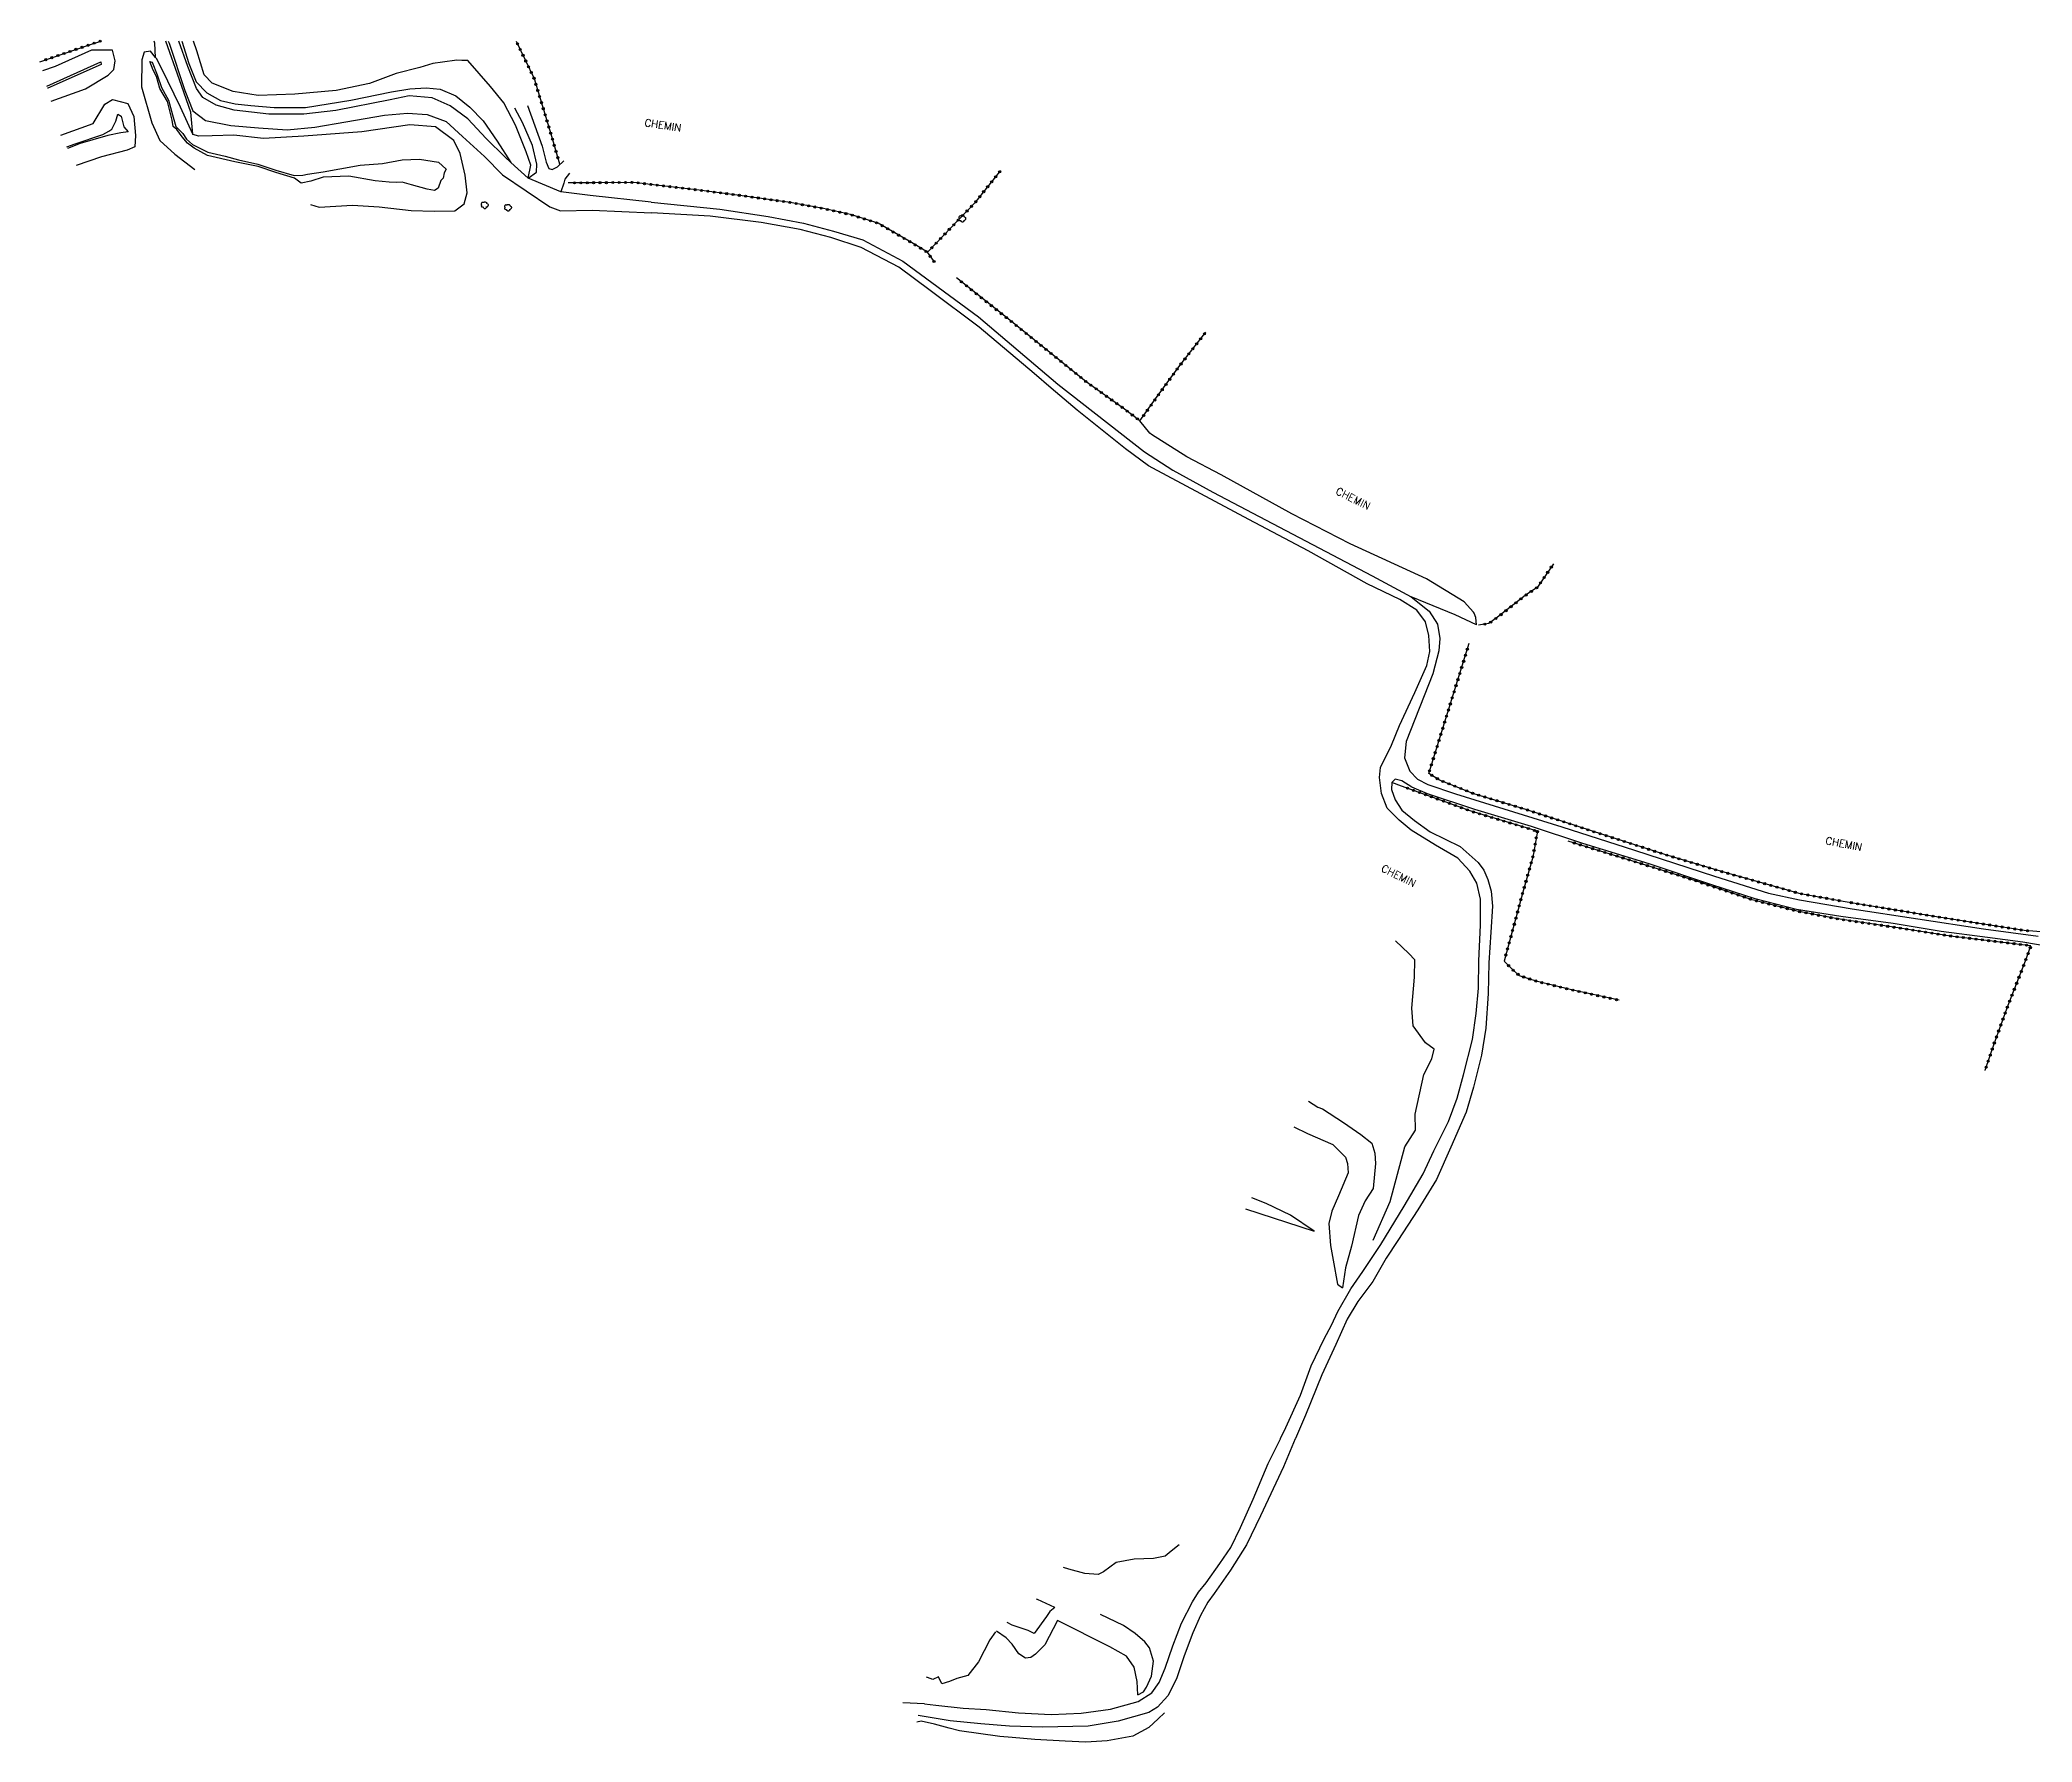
# Model space of a CAD drawing. Header units: millimetres. Extents: x 266999 to 268000, y 119000 to 120000.
# Drawn here: x 267155.8 to 267624.9, y 119599.6 to 120000.3 of the extents above; entities that cross this region are included whole.
import ezdxf
from ezdxf.enums import TextEntityAlignment as Align

# ---------------------------------------------------------------- set-up
doc = ezdxf.new("R2010")
doc.units = ezdxf.units.MM
doc.layers.get('0').update_dxf_attribs({"linetype": 'CONTINUOUS'})
for name, color, linetype in [('W0017', 7, 'CONTINUOUS'), ('W0071', 7, 'CONTINUOUS'), ('W0211', 2, 'CONTINUOUS'), ('W0214', 2, 'CONTINUOUS'), ('W0300', 7, 'CONTINUOUS'), ('W0322', 7, 'CONTINUOUS'), ('W0323', 7, 'CONTINUOUS'), ('W0989', 7, 'CONTINUOUS')]:
    doc.layers.add(name, color=color, linetype=linetype)
doc.styles.get("Standard").update_dxf_attribs({"font": 'romans.shx', "width": 0.85})

# ---------------------------------------------------------------- blocks, each defined once
blk = doc.blocks.new('T300')
for p, q in [((-0.8, 0.51), (-0.86, 0.34)), ((-0.86, 0.34), (-0.86, 0.17)), ((-0.86, 0.17), (-0.74, 0.06)), ((-0.69, 0.63), (-0.8, 0.51)), ((-0.8, -0.06), (-0.74, 0.06)), ((-0.74, 0.06), (-0.69, 0.11)), ((-0.57, 0.69), (-0.69, 0.63)), ((-0.46, 0.69), (-0.57, 0.69)), ((-0.29, 0.63), (-0.46, 0.69)), ((-0.29, 0.63), (-0.17, 0.74)), ((-0.23, 0.57), (-0.29, 0.63)), ((-0.17, 0.74), (-0.06, 0.8)), ((-0.06, 0.8), (0.06, 0.8)), ((0.06, 0.8), (0.23, 0.74)), ((0.23, 0.74), (0.34, 0.63)), ((0.34, 0.63), (0.4, 0.51)), ((0.46, 0.46), (0.34, 0.46)), ((0.4, 0.51), (0.4, 0.46)), ((0.57, 0.4), (0.46, 0.46)), ((0.57, 0.4), (0.69, 0.29)), ((0.69, 0.29), (0.74, 0.17)), ((0.74, 0.06), (0.69, -0.17)), ((0.74, 0.17), (0.74, 0.06)), ((-0.8, -0.17), (-0.8, -0.06)), ((-0.8, -0.23), (-0.8, -0.17)), ((-0.74, -0.34), (-0.8, -0.23)), ((-0.69, -0.4), (-0.74, -0.34)), ((-0.51, -0.46), (-0.69, -0.4)), ((-0.4, -0.46), (-0.51, -0.46)), ((-0.4, -0.46), (-0.34, -0.46)), ((-0.34, -0.46), (-0.34, -0.4)), ((-0.34, -0.51), (-0.34, -0.46)), ((-0.29, -0.63), (-0.34, -0.51)), ((-0.17, -0.74), (-0.29, -0.63)), ((-0.06, -0.8), (-0.17, -0.74)), ((0.06, -0.8), (-0.06, -0.8)), ((0.17, -0.74), (0.06, -0.8)), ((0.23, -0.69), (0.17, -0.74)), ((0.29, -0.46), (0.23, -0.46)), ((0.29, -0.63), (0.23, -0.69)), ((0.46, -0.4), (0.29, -0.46)), ((0.34, -0.51), (0.29, -0.63)), ((0.34, -0.51), (0.34, -0.46)), ((0.57, -0.34), (0.46, -0.4)), ((0.63, -0.29), (0.57, -0.34)), ((0.69, -0.17), (0.63, -0.29))]:
    blk.add_line(p, q)
blk = doc.blocks.new('t323o')
at = {"color": 0, "linetype": 'Continuous'}
for radius in [0.25, 0.15]:
    blk.add_circle((0, 0), radius, dxfattribs=at)
blk = doc.blocks.new('t322o')
at = {"color": 0, "linetype": 'Continuous'}
for radius in [0.25, 0.15]:
    blk.add_circle((0, 0), radius, dxfattribs=at)

msp = doc.modelspace()

# ---------------------------------------------------------------- linework, layer by layer
at = {"layer": 'W0017'}
for points in [[(267270.82, 119967.75), (267272.74, 119969.09), (267272.83, 119970.99), (267271.79, 119975.4), (267269.42, 119980.84), (267267.66, 119984.19)], [(267270.66, 119984.8), (267274.1, 119975.25), (267275.01, 119971.45), (267275.68, 119970), (267276.41, 119969.78), (267277.71, 119970.39), (267279.19, 119971.82)], [(267280.51, 119968.91), (267279.41, 119967.45), (267279.22, 119966.53), (267278.5, 119964.49)]]:
    msp.add_lwpolyline(points, dxfattribs=at)
at = {"layer": 'W0071'}
for points in [[(267186, 120000), (267186.22, 119999.46), (267189.95, 119988.32), (267191.81, 119983.58), (267194.8, 119981.31), (267200.77, 119980.14), (267207.3, 119979.6), (267214.08, 119979.13), (267220.55, 119979.73), (267227.83, 119980.97), (267236.95, 119982.54), (267242.34, 119983.01), (267246.97, 119982.72), (267251.47, 119981.03), (267255.36, 119977.56), (267260.52, 119972.84), (267264.72, 119968.48), (267275.86, 119961), (267278.4, 119960.06), (267285.88, 119960.16), (267299.83, 119959.53)], [(267299.75, 119962.07), (267285.38, 119963.61), (267278.5, 119964.49), (267270.82, 119967.75), (267266.72, 119971.43), (267265.34, 119972.67), (267260.88, 119977.02), (267256.54, 119981.69), (267252.41, 119984.71), (267248.15, 119986.65), (267242.76, 119987.13), (267238.26, 119986.16), (267225.47, 119983.62), (267218, 119982.76), (267209.69, 119982.78), (267201.57, 119983.76), (267197.32, 119984.88), (267194.2, 119986.7), (267192.67, 119988.84), (267190.62, 119993.97), (267188.57, 120000)], [(267299.75, 119962.07), (267315.89, 119960.44), (267327.26, 119958.71), (267335.59, 119957.13), (267342.65, 119955.23), (267349.59, 119953.2), (267358.96, 119948.21), (267376.79, 119935.05), (267395.47, 119919.23), (267415.93, 119903.3), (267422.57, 119898.99), (267432.01, 119893.81), (267469.51, 119874.1), (267478.69, 119869.17), (267482.91, 119865.79), (267484.91, 119862.76), (267485.45, 119859.34), (267485.22, 119856.48), (267483.81, 119851.07), (267477.49, 119835.15), (267477.08, 119831.27), (267478.38, 119828.11), (267480.17, 119826.22), (267482.6, 119825.04), (267489.15, 119822.82), (267514.17, 119815.05), (267531.23, 119809.57), (267550.07, 119803.39), (267562.8, 119799.45), (267570.11, 119797.87), (267582.51, 119795.7), (267613.4, 119791.04), (267626.29, 119789.32)], [(267447.89, 119671), (267447.92, 119671.06), (267449.2, 119673.66), (267452.65, 119681.27), (267455.12, 119688.21), (267458.21, 119694.53), (267459.89, 119697.78), (267461.41, 119700.93), (267464.47, 119706.29), (267467.32, 119710.41), (267471.58, 119716.74), (267477.05, 119725.77), (267481.52, 119733.39), (267484.04, 119738.75), (267487.46, 119745.7), (267489.54, 119751.14), (267491.04, 119756.65), (267493.09, 119765.01), (267493.95, 119771.11), (267494.5, 119777.05), (267494.6, 119783.52), (267494.99, 119791.9), (267494.97, 119797.99), (267494.14, 119801.76), (267492.5, 119804.6), (267489.68, 119807.65), (267484.41, 119810.72), (267478.7, 119814.28), (267475.82, 119816.6), (267473, 119819.43), (267471.7, 119822.88), (267471.25, 119826.65), (267471.48, 119829.03), (267474.04, 119834.26), (267475.9, 119838.91), (267479.57, 119846.62), (267482.4, 119853.03), (267483.1, 119856.27), (267482.87, 119860.07), (267482.08, 119863.3), (267479.99, 119866.01), (267476, 119868.58), (267468.32, 119872.22), (267454.45, 119879.99), (267440.45, 119887.35), (267417.87, 119899.45), (267416.82, 119900.01), (267411.42, 119904.02), (267400.03, 119913.09), (267393.91, 119918.3), (267389.9, 119921.72), (267376.94, 119932.61), (267365.47, 119941.29), (267358.09, 119946.74), (267349.19, 119951.36), (267342.03, 119953.74), (267334.84, 119955.64), (267325.66, 119957.26), (267313.65, 119958.74), (267299.83, 119959.53)], [(267631.43, 119786.41), (267622.69, 119787.86), (267614.4, 119788.98), (267603.47, 119790.37), (267592.19, 119792.27), (267579.86, 119793.9), (267569.4, 119795.61), (267559.67, 119798.12), (267549.49, 119801.42), (267534.72, 119806.3), (267519.09, 119811.1), (267507, 119815.08), (267493.7, 119819.15), (267482.49, 119822.82), (267478.83, 119824.37), (267476.5, 119825.9), (267474.91, 119826.24), (267474.12, 119825.5), (267474.04, 119823.79), (267474.95, 119821.38), (267476.5, 119818.96), (267479.47, 119816.51), (267483.15, 119813.84), (267490.22, 119810.42), (267494.48, 119806.62), (267495.83, 119804.86), (267496.77, 119802.68), (267497.49, 119799.86), (267497.84, 119796.4), (267497.45, 119790.24), (267496.95, 119783), (267496.83, 119775.8), (267496.3, 119767.67), (267495.25, 119761.28), (267493.32, 119753.75), (267491.66, 119747.89), (267487.99, 119739.61), (267484.64, 119732.02), (267480.29, 119724.85), (267475.51, 119717.69), (267472.82, 119713.51), (267469.63, 119708.02), (267466.09, 119703.29), (267463.59, 119699.18), (267460.98, 119693.22), (267457.65, 119686.02), (267453.77, 119676.53), (267451.44, 119671.06), (267451.41, 119671)], [(267364.13, 119608.62), (267366.8, 119608.32), (267373.18, 119607.59), (267378.61, 119607.29), (267386.27, 119606.47), (267393.89, 119606.1), (267401.02, 119606.38), (267407.9, 119607.37), (267414.42, 119609.14), (267417.6, 119611.2), (267419.33, 119613.63), (267420.76, 119616.98), (267422.58, 119622.29), (267424.59, 119627.64), (267427.21, 119632.65), (267428.62, 119634.88), (267430.44, 119637.12), (267433.66, 119641.66), (267436.2, 119645.43), (267438.5, 119650.08), (267441.49, 119656.8), (267445.03, 119665.21), (267447.89, 119671)], [(267451.41, 119671), (267448.59, 119664.39), (267443.21, 119652.85), (267439.91, 119646), (267436.18, 119640.06), (267432.3, 119634.6), (267430.8, 119632.55), (267429.11, 119629.4), (267427.25, 119625.29), (267425.23, 119619.91), (267423.41, 119614.53), (267421.42, 119610.48), (267418.97, 119607.85), (267416.92, 119606.6), (267409.73, 119604.56), (267402.64, 119603.35), (267391.85, 119603.13), (267384.14, 119603.37), (267377.37, 119603.94), (267370.17, 119604.61)], [(267364.13, 119608.62), (267359.02, 119608.85)], [(267370.17, 119604.61), (267362.61, 119605.86)]]:
    msp.add_lwpolyline(points, dxfattribs=at)
at = {"layer": 'W0211'}
for points in [[(267191.82, 119978.08), (267191.36, 119983.25), (267188.69, 119990.88), (267185.49, 120000)], [(267270.82, 119967.75), (267271.43, 119970.74), (267270.28, 119973.9), (267267.77, 119980.23), (267265.08, 119985.47), (267261.89, 119989.32), (267256.54, 119995.38), (267255.14, 119995.44), (267254, 119995.5), (267250.64, 119995.04), (267248.36, 119994.71), (267245.26, 119993.74), (267239.69, 119992.32), (267233.43, 119990), (267225.58, 119988.38), (267215.82, 119987.5), (267207.2, 119987.14), (267201.3, 119988.13), (267196.41, 119990.07), (267194.49, 119992.02), (267192.75, 119997.66), (267192.01, 120000)], [(267157.46, 119989.36), (267157.46, 119989.36), (267170.17, 119995.07), (267170.24, 119994.5), (267157.66, 119988.92), (267157.6, 119988.9)], [(267162.16, 119975.06), (267164.12, 119975.83), (267170.64, 119977.96), (267172.03, 119978.79), (267172.73, 119979.24), (267173.73, 119981.14), (267174.17, 119982.79), (267174.93, 119982.29), (267175.58, 119979.82), (267176.6, 119978.62), (267174.89, 119978.36), (267171.78, 119977.77), (267165.33, 119975.9), (267162.33, 119974.72)], [(267494.1, 119862.55), (267493.9, 119864.33), (267493.48, 119865.34), (267493.38, 119865.59), (267491.2, 119867.98), (267482.26, 119873.42), (267464.35, 119881.63), (267450.58, 119888.74), (267433.93, 119897.91), (267425.83, 119902.09), (267417.55, 119907.4), (267417.15, 119907.66), (267414.83, 119910.62)], [(267476.4, 119824.63), (267474.12, 119825.5)], [(267454.52, 119750.44), (267456.74, 119749.02), (267457.83, 119748.65), (267462.74, 119745.46), (267466.83, 119742.64), (267469.45, 119740.57), (267470.11, 119738.23), (267470.32, 119735.82), (267469.74, 119729.91), (267467.86, 119726.98), (267466.25, 119723.54), (267464.66, 119716.35), (267463.25, 119711.26), (267462.53, 119706.56)], [(267439.7, 119725.13), (267455.81, 119719.88)], [(267424.09, 119646.03), (267422.17, 119644.58), (267420.78, 119643.39), (267418.03, 119642.83), (267413.46, 119642.66), (267409.21, 119641.89), (267406.28, 119639.67), (267404.96, 119639.02), (267401.88, 119639.31), (267398.06, 119640.29), (267396.8, 119640.67)], [(267394.81, 119631.28), (267393.58, 119630.38), (267392.8, 119629.17), (267389.92, 119625.18), (267388.48, 119625.86), (267384.73, 119627.16), (267383.54, 119627.72)], [(267414.33, 119610.71), (267415.65, 119611.46), (267416.4, 119612.54), (267417.52, 119615.09), (267418, 119618.62), (267417.08, 119621.78), (267415.99, 119623.23), (267413.72, 119625.15), (267410.94, 119627.05), (267405.55, 119629.61)], [(267367.41, 119614.96), (267366.05, 119614.38), (267364.81, 119614.78), (267364.57, 119614.88)], [(267420.57, 119606.46), (267419.14, 119605.12), (267416.92, 119603.04), (267413.17, 119601), (267407.09, 119599.87), (267402.11, 119599.6), (267397.22, 119599.81), (267390.04, 119600.25), (267384.77, 119600.69), (267381.85, 119600.93), (267372.32, 119602.27), (267369.91, 119602.91), (267366.43, 119603.83), (267363.28, 119604.5), (267362.3, 119604.3)]]:
    msp.add_lwpolyline(points, dxfattribs=at)
msp.add_lwpolyline([(267248.75, 119964.81), (267246.97, 119965.12), (267243.29, 119966.18), (267241.13, 119966.74), (267239.73, 119966.73), (267238.02, 119966.78), (267234.73, 119967.08), (267228.57, 119968.19), (267222.55, 119967.97), (267219.64, 119967.01), (267217.36, 119966.55), (267215.77, 119967.68), (267211.39, 119969.06), (267207.2, 119970.43), (267201.74, 119971.54), (267195.27, 119973.03), (267192.15, 119974.79), (267190.56, 119975.93), (267189.35, 119977.44), (267188.07, 119979.15), (267187.18, 119979.9), (267186.98, 119981.36), (267185.88, 119985.73), (267184.09, 119988.82), (267183.25, 119991.61), (267182.49, 119993.13), (267181.71, 119995.21), (267182.22, 119995.03), (267183.44, 119992.05), (267184.47, 119989.02), (267186.07, 119986.04), (267187.04, 119982.63), (267187.82, 119979.9), (267189.47, 119978.26), (267190.36, 119976.88), (267191.77, 119975.61), (267195.33, 119973.86), (267199.45, 119972.86), (267202.56, 119972.06), (267207.13, 119971), (267211.39, 119969.57), (267215.7, 119968.32), (267217.73, 119968.39), (267218.81, 119968.65), (267222.48, 119969.18), (267226.41, 119969.9), (267231.22, 119970.74), (267236.48, 119971.15), (267241.1, 119972.06), (267245.22, 119972.21), (267249.66, 119971.47), (267251.51, 119969.83), (267251.01, 119969.01), (267250.76, 119967.74), (267250.26, 119967.16), (267249.57, 119965.38)], close=True, dxfattribs=at)
at = {"layer": 'W0214'}
for points in [[(267158.48, 119985.82), (267166.53, 119988.71), (267171.9, 119991.97), (267173.23, 119993.31), (267173.53, 119995.34), (267172.89, 119997.81), (267167.94, 119997.85), (267159.41, 119994), (267156.43, 119992.96)], [(267219.57, 119961.54), (267221.6, 119960.86), (267229.4, 119961.4), (267235.67, 119960.93), (267243.22, 119960.14), (267248.67, 119959.92), (267253.55, 119960.01), (267255.7, 119961.67), (267256.45, 119964.27), (267255.98, 119968.45), (267254.75, 119973.51), (267253.28, 119976.61), (267248.95, 119979.76), (267242.93, 119980.24), (267231.59, 119978.66), (267217.97, 119977.64), (267208.46, 119977.02), (267201.48, 119977.81), (267196.41, 119977.65), (267193.24, 119977.58), (267191.85, 119978.01), (267191.82, 119978.08), (267188.96, 119984.46), (267184.48, 119993.57), (267183.26, 119995.85), (267183.07, 119996.09), (267181.86, 119997.61), (267180.4, 119997.41), (267179.84, 119995.57), (267179.74, 119989.23), (267182.2, 119980.75), (267184.06, 119976.58), (267187.62, 119973.36), (267192.3, 119969.76)], [(267183.07, 119996.09), (267182.86, 119999.48), (267182.7, 120000)], [(267189.24, 120000), (267190.87, 119994.73), (267192.6, 119990.37), (267195.09, 119987.84), (267198.33, 119985.96), (267201.76, 119985.21), (267205.5, 119984.79), (267210.95, 119984.31), (267218.37, 119984.35), (267229.01, 119986.05), (267238.57, 119988), (267242.94, 119988.78), (267246.74, 119988.99), (267250.1, 119988.63), (267253.73, 119987.06), (267257.04, 119984.42), (267260.22, 119981.2), (267263.48, 119976.46), (267266.72, 119971.43)], [(267160.79, 119977.8), (267168.35, 119980.61), (267171.11, 119985.12), (267172.88, 119986.21), (267176.5, 119985.28), (267177.91, 119982.24), (267178.32, 119977.74), (267178.14, 119975.08), (267176.37, 119974.31), (267170.35, 119972.76), (267164.33, 119970.71)], [(267494.1, 119862.55), (267489.07, 119864.92), (267478.69, 119869.17)], [(267469.75, 119717.78), (267473.73, 119726.82), (267477.16, 119739.74), (267479.73, 119743.63), (267479.63, 119747.38), (267481.7, 119756.73), (267483.57, 119760.42), (267484.06, 119762.71), (267482.08, 119764.22), (267479.12, 119768.19), (267478.83, 119772.37), (267479.46, 119779.62), (267479.55, 119783.74), (267478.14, 119785.25), (267475.03, 119788.22)], [(267451.02, 119744.46), (267454.25, 119742.88), (267460.24, 119740.27), (267463.19, 119737.31), (267463.71, 119735.79), (267463.85, 119733.57), (267461.56, 119728.16), (267460.01, 119724.59), (267459.33, 119721.66), (267459.7, 119716.53), (267460.3, 119713.04), (267461.31, 119707.4), (267462.53, 119706.56)], [(267455.81, 119719.88), (267450.25, 119723.64), (267444.52, 119726.38), (267441.2, 119727.7)], [(267394.81, 119631.28), (267390.7, 119633.21), (267390.48, 119633.26)], [(267380.82, 119625.56), (267379.52, 119623.68), (267376.78, 119618.49), (267374.33, 119615.32), (267371.74, 119614.57), (267369.97, 119613.88), (267368.16, 119613.33), (267367.41, 119614.96)], [(267414.33, 119610.71), (267414.2, 119613.85), (267413.47, 119617.21), (267411.67, 119619.8), (267407.75, 119622.01), (267395.44, 119628.24), (267392.45, 119622.54), (267390.25, 119620.32), (267389.14, 119619.55), (267387.88, 119619.35), (267386.28, 119620.35), (267384.77, 119622.65), (267383.29, 119624.13), (267381.02, 119625.72)]]:
    msp.add_lwpolyline(points, dxfattribs=at)
at = {"layer": 'W0322'}
for points in [[(267366.44, 119947.99), (267364.77, 119950.26), (267361.01, 119952.55), (267353.16, 119957.11), (267346.67, 119959.14), (267340.31, 119960.54), (267332.49, 119961.99), (267320.61, 119963.66), (267311.01, 119964.9), (267295.6, 119966.73), (267286.31, 119966.65), (267280.2, 119966.59)], [(267414.83, 119910.62), (267411.19, 119913.38), (267402.18, 119919.76), (267383.77, 119934.57), (267371.62, 119944.23)], [(267580.83, 119797.42), (267570.34, 119799.29), (267551.51, 119804.57), (267538.4, 119808.51), (267521.15, 119814.07), (267505.68, 119819.12), (267493.46, 119822.82), (267485.37, 119826.04), (267482.82, 119827.61), (267492.36, 119858.28)], [(267508.41, 119813.98), (267492.83, 119818.69), (267476.4, 119824.63)], [(267527.67, 119774.21), (267516.09, 119776.73), (267508.42, 119778.63), (267508.32, 119778.66), (267504.22, 119779.99), (267502.68, 119781.27), (267500.57, 119783.41)]]:
    msp.add_lwpolyline(points, dxfattribs=at)
at = {"layer": 'W0323'}
for points in [[(267155.81, 119995.12), (267166.81, 119998.88), (267170.15, 120000)], [(267267.94, 120000), (267272.17, 119991.21), (267276.14, 119978.14), (267278.17, 119971.11)], [(267382.02, 119969.5), (267375.9, 119961.85), (267364.77, 119950.26)], [(267414.83, 119910.62), (267418.91, 119916.3), (267424.23, 119923.65), (267430.3, 119931.43)], [(267512.18, 119876.92), (267508.43, 119871.44), (267505.53, 119869.45), (267499.04, 119864.38), (267496.96, 119862.9), (267494.55, 119862.49)], [(267665.06, 119840.5), (267673.96, 119835.22), (267693.18, 119822.9), (267688.64, 119819.24), (267677.55, 119810.57), (267671.12, 119805.94), (267663.04, 119801.42), (267656.79, 119797.88), (267648.58, 119794.31), (267641.68, 119792.34), (267633.57, 119790.74), (267628.05, 119790.25), (267623.03, 119790.64), (267601.93, 119793.94), (267580.83, 119797.42)], [(267508.41, 119813.98), (267507.32, 119807.88), (267505.14, 119800.18), (267502.97, 119792.1), (267500.57, 119783.41)], [(267613.82, 119757.71), (267613.84, 119757.75), (267615.91, 119763.96), (267619.22, 119773.03), (267623.31, 119783.48), (267624.61, 119787.04), (267605.64, 119789.34), (267592.33, 119791.4), (267579.17, 119793.35), (267569.54, 119795.19), (267558.98, 119797.85), (267545.96, 119802.24), (267532.95, 119806.34), (267515.66, 119811.67)]]:
    msp.add_lwpolyline(points, dxfattribs=at)

# ---------------------------------------------------------------- block references
at = {"layer": 'W0300', "rotation": 359.9999899820874}
for p in [(267260.6, 119961.32), (267266.09, 119960.74), (267373.04, 119958.17)]:
    msp.add_blockref('T300', p, dxfattribs=at)
at = {"layer": 'W0322'}
for p, rotation in [((267281.7, 119966.6), 180.5900778958793), ((267283.2, 119966.62), 180.5900778958793), ((267284.7, 119966.63), 180.5900778958793), ((267286.2, 119966.65), 180.5900778958793), ((267287.7, 119966.66), 180.4873756228087), ((267289.2, 119966.67), 180.4873756228087), ((267290.7, 119966.69), 180.4873756228087), ((267292.2, 119966.7), 180.4873756228087), ((267293.7, 119966.71), 180.4873756228087), ((267295.2, 119966.72), 180.4873756228087), ((267296.69, 119966.6), 173.2545780333491), ((267298.18, 119966.42), 173.2545780333491), ((267299.67, 119966.25), 173.2545780333491), ((267301.16, 119966.07), 173.2545780333491), ((267302.65, 119965.89), 173.2545780333491), ((267304.14, 119965.72), 173.2545780333491), ((267305.63, 119965.54), 173.2545780333491), ((267307.12, 119965.37), 173.2545780333491), ((267308.6, 119965.19), 173.2545780333491), ((267310.09, 119965.01), 173.2545780333491), ((267311.58, 119964.83), 172.6127605539778), ((267313.07, 119964.64), 172.6127605539778), ((267314.56, 119964.44), 172.6127605539778), ((267316.05, 119964.25), 172.6127605539778), ((267317.53, 119964.06), 172.6127605539778), ((267319.02, 119963.87), 172.6127605539778), ((267320.51, 119963.67), 172.6127605539778), ((267321.99, 119963.47), 172.0191349628553), ((267323.48, 119963.26), 172.0191349628553), ((267324.96, 119963.05), 172.0191349628553), ((267326.45, 119962.84), 172.0191349628553), ((267327.94, 119962.63), 172.0191349628553), ((267329.42, 119962.42), 172.0191349628553), ((267330.91, 119962.22), 172.0191349628553), ((267332.39, 119962.01), 172.0191349628553), ((267333.87, 119961.74), 169.4883220909485), ((267335.34, 119961.46), 169.4883220909485), ((267336.82, 119961.19), 169.4883220909485), ((267338.29, 119960.92), 169.4883220909485), ((267339.77, 119960.64), 169.4883220909485), ((267341.24, 119960.34), 167.5819233918637), ((267342.7, 119960.02), 167.5819233918637), ((267344.17, 119959.69), 167.5819233918637), ((267345.63, 119959.37), 167.5819233918637), ((267347.09, 119959.01), 162.6062905906182), ((267348.52, 119958.56), 162.6062905906182), ((267349.95, 119958.12), 162.6062905906182), ((267351.38, 119957.67), 162.6062905906182), ((267352.81, 119957.22), 162.6062905906182), ((267354.14, 119956.54), 149.850338298978), ((267355.44, 119955.79), 149.850338298978), ((267356.74, 119955.03), 149.850338298978), ((267358.03, 119954.28), 149.850338298978), ((267359.33, 119953.53), 149.850338298978), ((267360.63, 119952.77), 149.850338298978), ((267361.91, 119952), 148.65680676648), ((267363.19, 119951.22), 148.65680676648), ((267364.47, 119950.44), 148.65680676648), ((267365.45, 119949.33), 126.3740186330532), ((267366.34, 119948.12), 126.3740186330532), ((267372.79, 119943.3), 141.5085386916626), ((267373.97, 119942.36), 141.5085386916626), ((267375.14, 119941.43), 141.5085386916626), ((267376.31, 119940.5), 141.5085386916626), ((267377.49, 119939.56), 141.5085386916626), ((267378.66, 119938.63), 141.5085386916626), ((267379.84, 119937.7), 141.5085386916626), ((267381.01, 119936.76), 141.5085386916626), ((267382.18, 119935.83), 141.5085386916626), ((267383.36, 119934.9), 141.5085386916626), ((267384.53, 119933.96), 141.1997055085134), ((267385.7, 119933.02), 141.1997055085134), ((267386.87, 119932.08), 141.1997055085134), ((267388.04, 119931.14), 141.1997055085134), ((267389.21, 119930.2), 141.1997055085134), ((267390.37, 119929.26), 141.1997055085134), ((267391.54, 119928.32), 141.1997055085134), ((267392.71, 119927.38), 141.1997055085134), ((267393.88, 119926.44), 141.1997055085134), ((267395.05, 119925.5), 141.1997055085134), ((267396.22, 119924.56), 141.1997055085134), ((267397.39, 119923.62), 141.1997055085134), ((267398.56, 119922.68), 141.1997055085134), ((267399.73, 119921.74), 141.1997055085134), ((267400.9, 119920.8), 141.1997055085134), ((267402.06, 119919.86), 141.1997055085134), ((267403.28, 119918.98), 144.6547369609885), ((267404.51, 119918.12), 144.6547369609885), ((267405.73, 119917.25), 144.6547369609885), ((267406.95, 119916.38), 144.6547369609885), ((267408.18, 119915.51), 144.6547369609885), ((267409.4, 119914.64), 144.6547369609885), ((267410.62, 119913.78), 144.6547369609885), ((267411.83, 119912.89), 142.861792861469), ((267413.03, 119911.98), 142.861792861469), ((267414.22, 119911.08), 142.861792861469), ((267491.47, 119855.42), 72.70820918856609), ((267491.92, 119856.85), 72.70820918856609), ((267490.14, 119851.12), 72.70820918856609), ((267490.58, 119852.56), 72.70820918856609), ((267491.03, 119853.99), 72.70820918856609), ((267488.35, 119845.39), 72.70820918856609), ((267488.8, 119846.83), 72.70820918856609), ((267489.24, 119848.26), 72.70820918856609), ((267489.69, 119849.69), 72.70820918856609), ((267487.01, 119841.1), 72.70820918856609), ((267487.46, 119842.53), 72.70820918856609), ((267487.91, 119843.96), 72.70820918856609), ((267485.68, 119836.8), 72.70820918856609), ((267486.12, 119838.23), 72.70820918856609), ((267486.57, 119839.67), 72.70820918856609), ((267484.34, 119832.5), 72.70820918856609), ((267484.79, 119833.94), 72.70820918856609), ((267485.23, 119835.37), 72.70820918856609), ((267483, 119828.21), 72.70820918856609), ((267483.45, 119829.64), 72.70820918856609), ((267483.56, 119827.15), 148.5241600709392), ((267483.89, 119831.07), 72.70820918856609), ((267477.81, 119824.12), 160.1222499637268), ((267479.22, 119823.61), 160.1222499637268), ((267480.63, 119823.1), 160.1222499637268), ((267482.04, 119822.59), 160.1222499637268), ((267483.45, 119822.08), 160.1222499637268), ((267484.84, 119826.37), 148.5241600709392), ((267486.18, 119825.72), 158.2657816954693), ((267487.58, 119825.16), 158.2657816954693), ((267488.97, 119824.61), 158.2657816954693), ((267490.36, 119824.05), 158.2657816954693), ((267491.76, 119823.5), 158.2657816954693), ((267493.15, 119822.94), 158.2657816954693), ((267494.58, 119822.48), 163.1790896904208), ((267496.01, 119822.05), 163.1790896904208), ((267484.86, 119821.57), 160.1222499637268), ((267486.28, 119821.06), 160.1222499637268), ((267487.69, 119820.55), 160.1222499637268), ((267489.1, 119820.04), 160.1222499637268), ((267490.51, 119819.53), 160.1222499637268), ((267491.92, 119819.02), 160.1222499637268), ((267493.34, 119818.53), 163.1807061643842), ((267494.77, 119818.1), 163.1807061643842), ((267496.21, 119817.67), 163.1807061643842), ((267497.45, 119821.61), 163.1790896904208), ((267497.64, 119817.23), 163.1807061643842), ((267498.88, 119821.18), 163.1790896904208), ((267500.32, 119820.74), 163.1790896904208), ((267501.76, 119820.31), 163.1790896904208), ((267503.19, 119819.88), 163.1790896904208), ((267504.63, 119819.44), 163.1790896904208), ((267506.06, 119819), 161.8901238095523), ((267507.49, 119818.53), 161.8901238095523), ((267508.91, 119818.07), 161.8901238095523), ((267510.34, 119817.6), 161.8901238095523), ((267499.08, 119816.8), 163.1807061643842), ((267500.52, 119816.36), 163.1807061643842), ((267501.95, 119815.93), 163.1807061643842), ((267503.39, 119815.5), 163.1807061643842), ((267504.82, 119815.06), 163.1807061643842), ((267506.26, 119814.63), 163.1807061643842), ((267507.7, 119814.19), 163.1807061643842), ((267511.76, 119817.13), 161.8901238095523), ((267513.19, 119816.67), 161.8901238095523), ((267514.61, 119816.2), 161.8901238095523), ((267516.04, 119815.74), 161.8901238095523), ((267517.47, 119815.27), 161.8901238095523), ((267518.89, 119814.8), 161.8901238095523), ((267520.32, 119814.34), 161.8901238095523), ((267521.74, 119813.87), 162.1619751887479), ((267523.17, 119813.41), 162.1619751887479), ((267524.6, 119812.95), 162.1619751887479), ((267526.03, 119812.5), 162.1619751887479), ((267527.46, 119812.04), 162.1619751887479), ((267528.88, 119811.58), 162.1619751887479), ((267530.31, 119811.12), 162.1619751887479), ((267531.74, 119810.66), 162.1619751887479), ((267533.17, 119810.2), 162.1619751887479), ((267534.59, 119809.74), 162.1619751887479), ((267536.02, 119809.28), 162.1619751887479), ((267537.45, 119808.82), 162.1619751887479), ((267538.88, 119808.37), 163.2738977449347), ((267540.32, 119807.94), 163.2738977449347), ((267541.75, 119807.51), 163.2738977449347), ((267543.19, 119807.07), 163.2738977449347), ((267544.63, 119806.64), 163.2738977449347), ((267546.06, 119806.21), 163.2738977449347), ((267547.5, 119805.78), 163.2738977449347), ((267548.94, 119805.35), 163.2738977449347), ((267550.37, 119804.92), 163.2738977449347), ((267551.81, 119804.49), 164.3338344201682), ((267553.26, 119804.08), 164.3338344201682), ((267554.7, 119803.68), 164.3338344201682), ((267556.14, 119803.27), 164.3338344201682), ((267557.59, 119802.87), 164.3338344201682), ((267559.03, 119802.46), 164.3338344201682), ((267560.48, 119802.06), 164.3338344201682), ((267561.92, 119801.65), 164.3338344201682), ((267563.37, 119801.25), 164.3338344201682), ((267564.81, 119800.84), 164.3338344201682), ((267566.25, 119800.44), 164.3338344201682), ((267567.7, 119800.03), 164.3338344201682), ((267569.14, 119799.63), 164.3338344201682), ((267570.59, 119799.25), 169.8913991899484), ((267572.07, 119798.98), 169.8913991899484), ((267573.55, 119798.72), 169.8913991899484), ((267575.02, 119798.46), 169.8913991899484), ((267576.5, 119798.2), 169.8913991899484), ((267577.98, 119797.93), 169.8913991899484), ((267579.45, 119797.67), 169.8913991899484), ((267501.62, 119782.35), 134.6767550260022), ((267502.68, 119781.28), 134.6767550260022), ((267503.83, 119780.31), 140.0442293176625), ((267505.16, 119779.68), 162.1037351559933), ((267506.59, 119779.22), 162.1037351559933), ((267508.02, 119778.76), 162.1037351559933), ((267509.46, 119778.37), 166.0992655407668), ((267510.92, 119778.01), 166.0992655407668), ((267512.38, 119777.65), 166.0992655407668), ((267513.83, 119777.29), 166.0992655407668), ((267515.29, 119776.93), 166.0992655407668), ((267516.75, 119776.59), 167.7144178963195), ((267518.21, 119776.27), 167.7144178963195), ((267519.68, 119775.95), 167.7144178963195), ((267521.15, 119775.63), 167.7144178963195), ((267522.61, 119775.31), 167.7144178963195), ((267524.08, 119774.99), 167.7144178963195), ((267525.54, 119774.67), 167.7144178963195), ((267527.01, 119774.35), 167.7144178963195)]:
    msp.add_blockref('t322o', p, dxfattribs=dict(at, rotation=rotation))
at = {"layer": 'W0323'}
for p, rotation in [((267157.23, 119995.6), 18.88266669789537), ((267158.65, 119996.09), 18.88266669789537), ((267160.07, 119996.57), 18.88266669789537), ((267161.49, 119997.06), 18.88266669789537), ((267162.91, 119997.54), 18.88266669789537), ((267164.33, 119998.03), 18.88266669789537), ((267165.75, 119998.51), 18.88266669789537), ((267167.17, 119999), 18.59612656891095), ((267168.59, 119999.48), 18.59612656891095), ((267170.01, 119999.95), 18.59612656891095), ((267268.26, 119999.34), 295.7061519850458), ((267268.91, 119997.99), 295.7061519850458), ((267269.56, 119996.64), 295.7061519850458), ((267270.21, 119995.29), 295.7061519850458), ((267270.86, 119993.94), 295.7061519850458), ((267271.51, 119992.59), 295.7061519850458), ((267272.16, 119991.23), 295.7061519850458), ((267272.6, 119989.8), 286.876039093264), ((267273.04, 119988.37), 286.876039093264), ((267273.47, 119986.93), 286.876039093264), ((267273.91, 119985.49), 286.876039093264), ((267274.34, 119984.06), 286.876039093264), ((267274.78, 119982.62), 286.876039093264), ((267275.21, 119981.19), 286.876039093264), ((267275.65, 119979.75), 286.876039093264), ((267276.08, 119978.32), 286.876039093264), ((267276.5, 119976.88), 286.1358252621082), ((267276.92, 119975.44), 286.1358252621082), ((267277.34, 119974), 286.1358252621082), ((267277.75, 119972.55), 286.1358252621082), ((267380.85, 119968.04), 231.3265346622538), ((267381.79, 119969.22), 231.3265346622538), ((267377.11, 119963.36), 231.3265346622538), ((267378.04, 119964.53), 231.3265346622538), ((267378.98, 119965.7), 231.3265346622538), ((267379.92, 119966.87), 231.3265346622538), ((267373.08, 119958.92), 226.1702714013449), ((267374.12, 119960), 226.1702714013449), ((267375.16, 119961.08), 226.1702714013449), ((267376.17, 119962.19), 231.3265346622538), ((267367.89, 119953.51), 226.1702714013449), ((267368.93, 119954.59), 226.1702714013449), ((267369.96, 119955.67), 226.1702714013449), ((267371, 119956.75), 226.1702714013449), ((267372.04, 119957.83), 226.1702714013449), ((267365.81, 119951.34), 226.1702714013449), ((267366.85, 119952.42), 226.1702714013449), ((267429.11, 119929.9), 52.04362080676665), ((267430.03, 119931.09), 52.04362080676665), ((267425.42, 119925.17), 52.04362080676665), ((267426.34, 119926.36), 52.04362080676665), ((267427.26, 119927.54), 52.04362080676665), ((267428.19, 119928.72), 52.04362080676665), ((267422.72, 119921.57), 54.06082746160608), ((267423.6, 119922.78), 54.06082746160608), ((267424.5, 119923.99), 52.04362080676665), ((267419.2, 119916.71), 54.06082746160608), ((267420.08, 119917.93), 54.06082746160608), ((267420.96, 119919.14), 54.06082746160608), ((267421.84, 119920.36), 54.06082746160608), ((267415.71, 119911.84), 54.38518764340343), ((267416.58, 119913.06), 54.38518764340343), ((267417.45, 119914.28), 54.38518764340343), ((267418.33, 119915.49), 54.38518764340343), ((267509.98, 119873.71), 235.5707915144485), ((267510.83, 119874.95), 235.5707915144485), ((267511.68, 119876.18), 235.5707915144485), ((267505.75, 119869.6), 214.5026550956292), ((267506.98, 119870.45), 214.5026550956292), ((267508.22, 119871.3), 214.5026550956292), ((267509.13, 119872.47), 235.5707915144485), ((267498.63, 119864.09), 215.4020173345464), ((267499.83, 119864.99), 218.0232267472744), ((267501.01, 119865.92), 218.0232267472744), ((267502.19, 119866.84), 218.0232267472744), ((267503.37, 119867.77), 218.0232267472744), ((267504.55, 119868.69), 218.0232267472744), ((267496.03, 119862.74), 189.5009026205053), ((267497.41, 119863.22), 215.4020173345464), ((267508.39, 119813.9), 259.9191997787876), ((267507.34, 119807.99), 259.9191997787876), ((267507.61, 119809.47), 259.9191997787876), ((267507.87, 119810.95), 259.9191997787876), ((267508.13, 119812.43), 259.9191997787876), ((267517.1, 119811.22), 162.8606976757385), ((267518.53, 119810.78), 162.8606976757385), ((267519.97, 119810.34), 162.8606976757385), ((267521.4, 119809.9), 162.8606976757385), ((267522.83, 119809.46), 162.8606976757385), ((267524.27, 119809.01), 162.8606976757385), ((267525.7, 119808.57), 162.8606976757385), ((267527.13, 119808.13), 162.8606976757385), ((267506.13, 119803.66), 254.1834468502726), ((267506.54, 119805.11), 254.1834468502726), ((267506.95, 119806.55), 254.1834468502726), ((267528.57, 119807.69), 162.8606976757385), ((267530, 119807.25), 162.8606976757385), ((267531.43, 119806.8), 162.8606976757385), ((267532.87, 119806.36), 162.8606976757385), ((267534.3, 119805.91), 162.5169942095224), ((267535.73, 119805.46), 162.5169942095224), ((267537.16, 119805.01), 162.5169942095224), ((267538.59, 119804.56), 162.5169942095224), ((267540.02, 119804.11), 162.5169942095224), ((267541.45, 119803.66), 162.5169942095224), ((267542.88, 119803.21), 162.5169942095224), ((267504.91, 119799.33), 254.9208317706436), ((267505.31, 119800.78), 254.1834468502726), ((267505.72, 119802.22), 254.1834468502726), ((267544.31, 119802.76), 162.5169942095224), ((267545.74, 119802.31), 162.5169942095224), ((267547.17, 119801.83), 161.3896336023843), ((267548.59, 119801.35), 161.3896336023843), ((267550.01, 119800.87), 161.3896336023843), ((267551.43, 119800.4), 161.3896336023843), ((267552.85, 119799.92), 161.3896336023843), ((267554.27, 119799.44), 161.3896336023843), ((267555.69, 119798.96), 161.3896336023843), ((267557.12, 119798.48), 161.3896336023843), ((267503.74, 119794.98), 254.9208317706436), ((267504.13, 119796.43), 254.9208317706436), ((267504.52, 119797.88), 254.9208317706436), ((267558.54, 119798), 161.3896336023843), ((267559.98, 119797.6), 165.8501809229219), ((267561.44, 119797.23), 165.8501809229219), ((267562.89, 119796.87), 165.8501809229219), ((267564.35, 119796.5), 165.8501809229219), ((267565.8, 119796.13), 165.8501809229219), ((267567.25, 119795.77), 165.8501809229219), ((267568.71, 119795.4), 165.8501809229219), ((267570.17, 119795.07), 169.1517599411673), ((267571.64, 119794.79), 169.1517599411673), ((267573.12, 119794.51), 169.1517599411673), ((267574.59, 119794.22), 169.1517599411673), ((267576.06, 119793.94), 169.1517599411673), ((267582.31, 119797.18), 170.6253155779618), ((267583.79, 119796.93), 170.6253155779618), ((267585.27, 119796.69), 170.6253155779618), ((267586.75, 119796.45), 170.6253155779618), ((267588.23, 119796.2), 170.6253155779618), ((267589.71, 119795.96), 170.6253155779618), ((267591.19, 119795.71), 170.6253155779618), ((267592.67, 119795.47), 170.6253155779618), ((267594.15, 119795.22), 170.6253155779618), ((267595.63, 119794.98), 170.6253155779618), ((267597.11, 119794.74), 170.6253155779618), ((267598.59, 119794.49), 170.6253155779618), ((267600.07, 119794.25), 170.6253155779618), ((267601.55, 119794), 170.6253155779618), ((267502.17, 119789.2), 254.5814329343991), ((267502.56, 119790.64), 254.5814329343991), ((267502.96, 119792.09), 254.5814329343991), ((267503.35, 119793.54), 254.9208317706436), ((267577.54, 119793.66), 169.1517599411673), ((267579.01, 119793.38), 169.1517599411673), ((267580.49, 119793.15), 171.6102895384448), ((267581.98, 119792.93), 171.6102895384448), ((267583.46, 119792.71), 171.6102895384448), ((267584.95, 119792.49), 171.6102895384448), ((267586.43, 119792.27), 171.6102895384448), ((267587.91, 119792.06), 171.6102895384448), ((267589.4, 119791.84), 171.6102895384448), ((267590.88, 119791.62), 171.6102895384448), ((267592.36, 119791.4), 171.1807795161242), ((267593.85, 119791.17), 171.1807795161242), ((267595.33, 119790.94), 171.1807795161242), ((267596.81, 119790.71), 171.1807795161242), ((267598.29, 119790.48), 171.1807795161242), ((267599.78, 119790.25), 171.1807795161242), ((267601.26, 119790.02), 171.1807795161242), ((267602.74, 119789.79), 171.1807795161242), ((267603.03, 119793.77), 171.1243110258757), ((267604.22, 119789.56), 171.1807795161242), ((267604.51, 119793.54), 171.1243110258757), ((267605.71, 119789.33), 173.0911187131928), ((267606, 119793.3), 171.1243110258757), ((267607.19, 119789.15), 173.0911187131928), ((267607.48, 119793.07), 171.1243110258757), ((267608.96, 119792.84), 171.1243110258757), ((267610.44, 119792.61), 171.1243110258757), ((267611.92, 119792.38), 171.1243110258757), ((267613.41, 119792.15), 171.1243110258757), ((267614.89, 119791.92), 171.1243110258757), ((267616.37, 119791.68), 171.1243110258757), ((267617.85, 119791.45), 171.1243110258757), ((267619.33, 119791.22), 171.1243110258757), ((267620.82, 119790.99), 171.1243110258757), ((267622.3, 119790.76), 171.1243110258757), ((267623.79, 119790.58), 175.4764560244771), ((267500.97, 119784.86), 254.5814329343991), ((267501.37, 119786.3), 254.5814329343991), ((267501.77, 119787.75), 254.5814329343991), ((267608.68, 119788.97), 173.0911187131928), ((267610.17, 119788.79), 173.0911187131928), ((267611.66, 119788.61), 173.0911187131928), ((267613.15, 119788.43), 173.0911187131928), ((267614.64, 119788.25), 173.0911187131928), ((267616.13, 119788.07), 173.0911187131928), ((267617.62, 119787.89), 173.0911187131928), ((267619.11, 119787.71), 173.0911187131928), ((267620.6, 119787.53), 173.0911187131928), ((267622.09, 119787.35), 173.0911187131928), ((267623.57, 119787.17), 173.0911187131928), ((267623.94, 119785.2), 69.98464832169242), ((267624.45, 119786.61), 69.98464832169242), ((267622.34, 119780.99), 68.61117900967238), ((267622.88, 119782.39), 68.61117900967238), ((267623.42, 119783.79), 69.98464832169242), ((267620.15, 119775.41), 68.61117900967238), ((267620.7, 119776.8), 68.61117900967238), ((267621.24, 119778.2), 68.61117900967238), ((267621.79, 119779.6), 68.61117900967238), ((267618.55, 119771.2), 69.95557882362313), ((267619.06, 119772.61), 69.95557882362313), ((267619.6, 119774.01), 68.61117900967238), ((267617.01, 119766.97), 69.95557882362313), ((267617.52, 119768.38), 69.95557882362313), ((267618.04, 119769.79), 69.95557882362313), ((267615.03, 119761.31), 71.56228152550021), ((267615.5, 119762.73), 71.56228152550021), ((267615.98, 119764.16), 69.95557882362313), ((267616.49, 119765.56), 69.95557882362313), ((267614.08, 119758.47), 71.56228152550021), ((267614.55, 119759.89), 71.56228152550021)]:
    msp.add_blockref('t323o', p, dxfattribs=dict(at, rotation=rotation))

# ---------------------------------------------------------------- texts
at = {"layer": 'W0989'}
for rotation, p in [(351.3626, (267302.51, 119980.18)), (333.3884, (267465.01, 119892.31)), (349.1, (267580.54, 119811.04)), (333.3884, (267475.73, 119803.53))]:
    msp.add_text('CHEMIN', height=1.75, rotation=rotation, dxfattribs=at).set_placement(p, align=Align.MIDDLE_CENTER)

doc.saveas('drawing.dxf')
